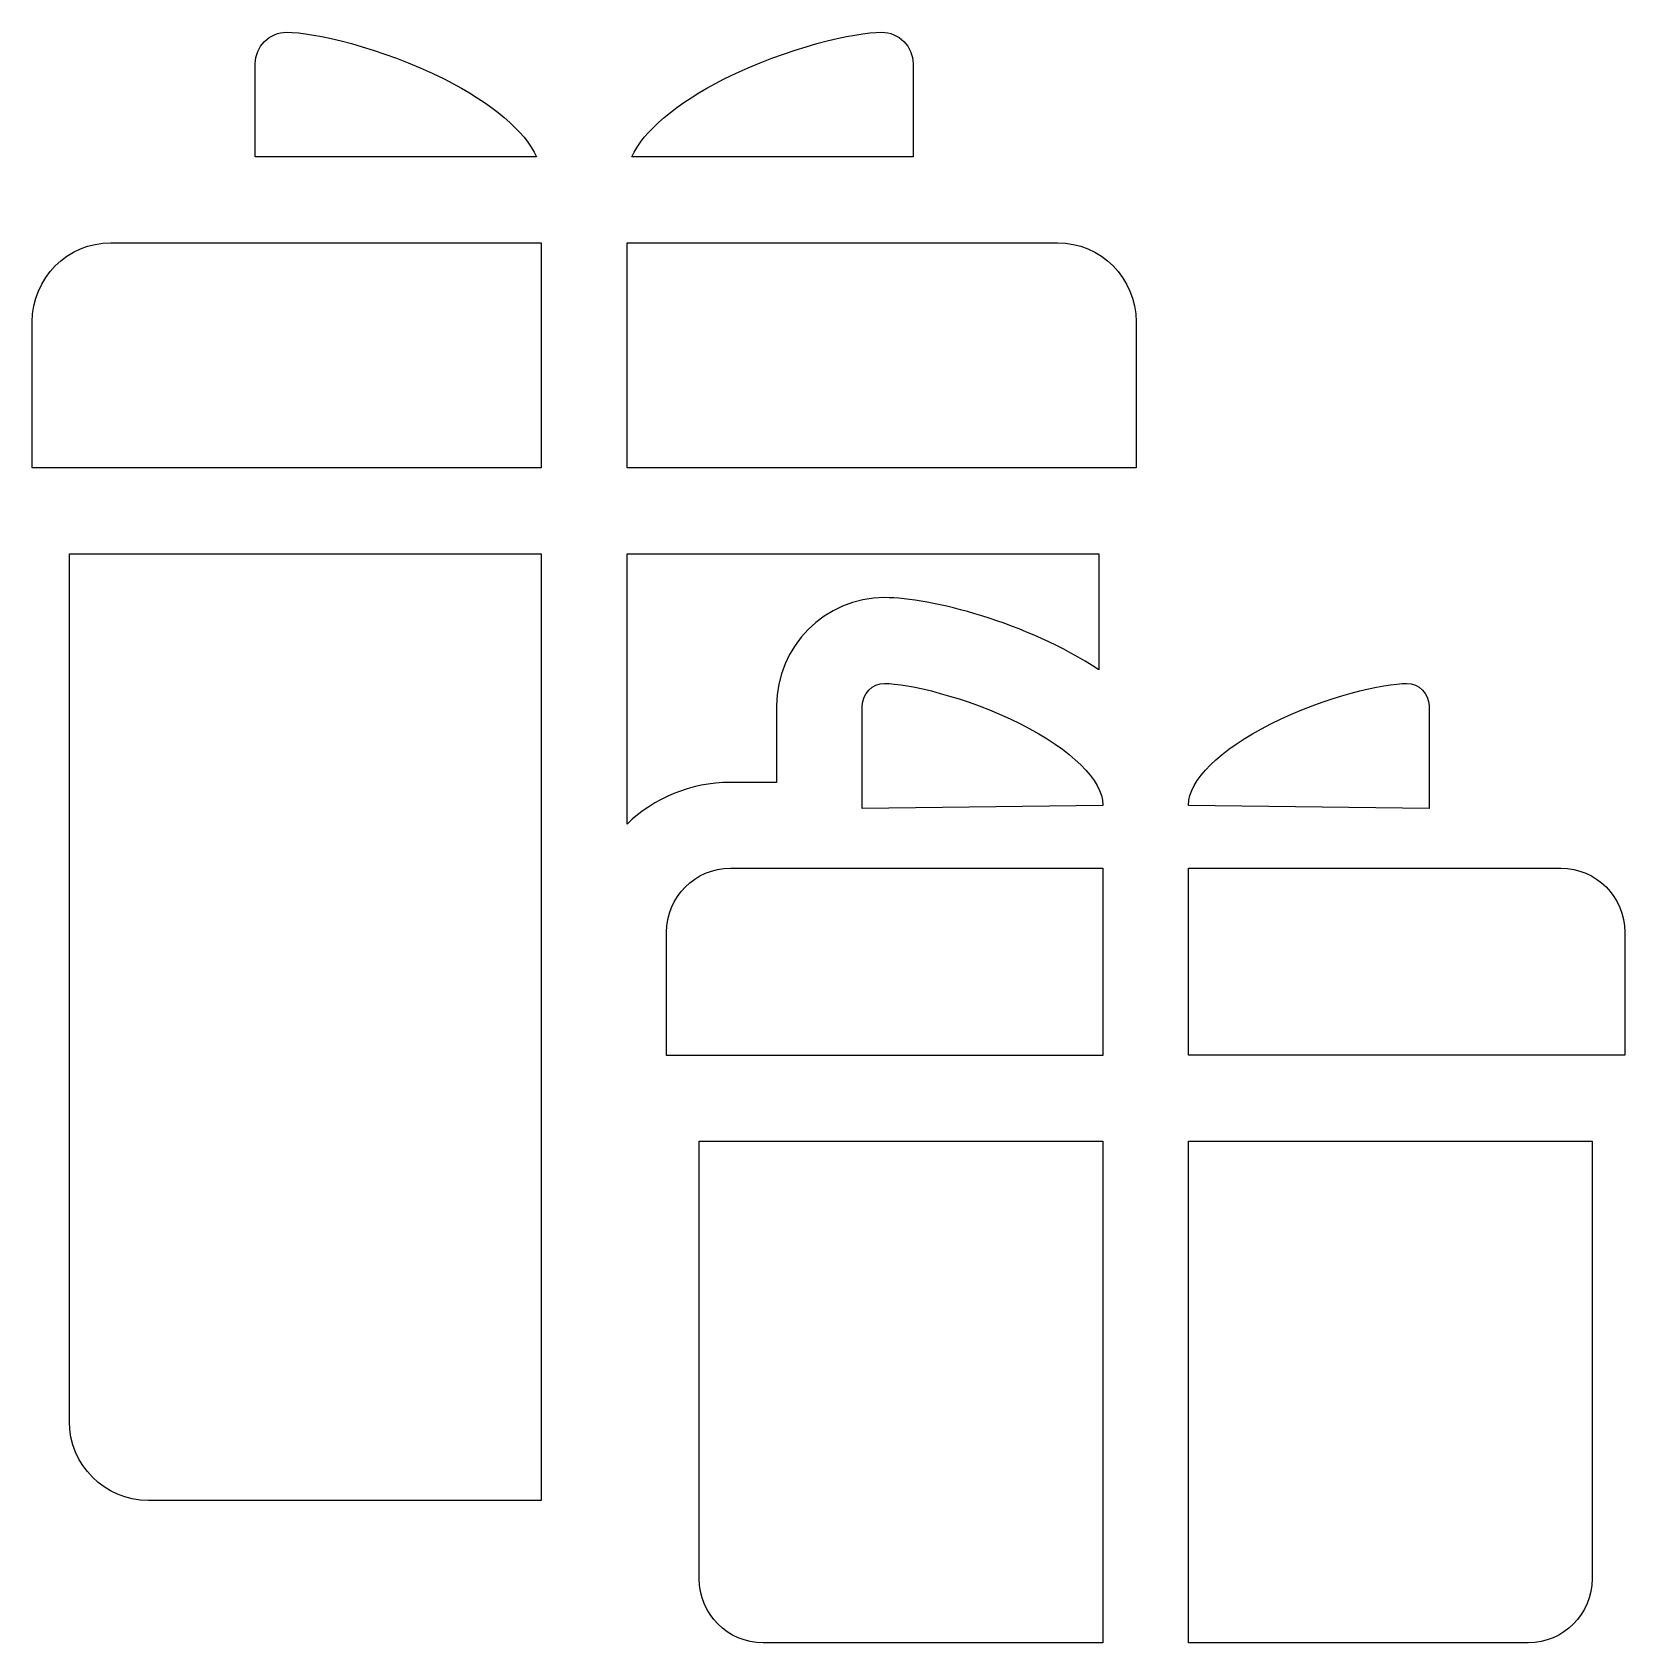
# Model space of a CAD drawing. Header units: centimetres. Extents: x -10.7 to 10.7, y -10.8 to 10.8.
import ezdxf

# ---------------------------------------------------------------- set-up
doc = ezdxf.new("R2010")
doc.units = ezdxf.units.CM
doc.header["$MEASUREMENT"] = 0
doc.layers.add('Layer 1', color=7, linetype='Continuous')

msp = doc.modelspace()

# ---------------------------------------------------------------- linework, layer by layer
at = {"layer": 'Layer 1'}
for points, knots in [([(-5.15485, 10.16787), (-6.00558, 10.59567), (-6.91672, 10.795), (-7.26456, 10.795), (-7.26456, 10.795), (-7.49732, 10.795), (-7.68676, 10.60498), (-7.68676, 10.37141), (-7.68676, 10.37141), (-7.68676, 10.37141), (-7.68676, 9.12282), (-7.68676, 9.12282), (-7.68676, 9.12282), (-7.68676, 9.12282), (-3.91418, 9.12289), (-3.91418, 9.12289), (-3.91418, 9.12289), (-4.06932, 9.46805), (-4.50838, 9.84271), (-5.15485, 10.16787)], [0, 0, 0, 0, 0.16666667, 0.16666667, 0.16666667, 0.16666667, 0.33333333, 0.33333333, 0.33333333, 0.33333333, 0.5, 0.5, 0.5, 0.5, 0.66666667, 0.66666667, 0.66666667, 0.66666667, 1, 1, 1, 1]), ([(1.13409, 10.37141), (1.13409, 10.60497), (0.94472, 10.795), (0.71203, 10.795), (0.71203, 10.795), (0.36412, 10.795), (-0.54695, 10.59567), (-1.39754, 10.16787), (-1.39754, 10.16787), (-2.044, 9.84271), (-2.48293, 9.46812), (-2.63806, 9.12283), (-2.63806, 9.12283), (-2.63806, 9.12283), (1.13416, 9.1229), (1.13416, 9.1229), (1.13416, 9.1229), (1.13416, 9.1229), (1.13417, 10.37141), (1.13417, 10.37141), (1.13417, 10.37141), (1.13417, 10.37141), (1.13409, 10.37141), (1.13409, 10.37141)], [0, 0, 0, 0, 0.14285714, 0.14285714, 0.14285714, 0.14285714, 0.28571429, 0.28571429, 0.28571429, 0.28571429, 0.42857143, 0.42857143, 0.42857143, 0.42857143, 0.57142857, 0.57142857, 0.57142857, 0.57142857, 0.71428571, 0.71428571, 0.71428571, 0.71428571, 1, 1, 1, 1]), ([(-10.67818, 6.91374), (-10.67818, 6.91374), (-10.67818, 4.95407), (-10.67818, 4.95407), (-10.67818, 4.95407), (-10.67818, 4.95407), (-3.85109, 4.95407), (-3.85109, 4.95407), (-3.85109, 4.95407), (-3.85109, 4.95407), (-3.85109, 7.97289), (-3.85109, 7.97289), (-3.85109, 7.97289), (-3.85109, 7.97289), (-9.62151, 7.97282), (-9.62151, 7.97282), (-9.62151, 7.97282), (-10.20422, 7.97282), (-10.67818, 7.49769), (-10.67818, 6.91374)], [0, 0, 0, 0, 0.16666667, 0.16666667, 0.16666667, 0.16666667, 0.33333333, 0.33333333, 0.33333333, 0.33333333, 0.5, 0.5, 0.5, 0.5, 0.66666667, 0.66666667, 0.66666667, 0.66666667, 1, 1, 1, 1]), ([(3.06883, 7.97296), (3.06883, 7.97296), (-2.70115, 7.97289), (-2.70115, 7.97289), (-2.70115, 7.97289), (-2.70115, 7.97289), (-2.70115, 4.95407), (-2.70115, 4.95407), (-2.70115, 4.95407), (-2.70115, 4.95407), (4.12536, 4.95407), (4.12536, 4.95407), (4.12536, 4.95407), (4.12536, 4.95407), (4.12536, 6.91374), (4.12536, 6.91374), (4.12536, 6.91374), (4.12536, 7.49776), (3.65147, 7.97296), (3.06883, 7.97296)], [0, 0, 0, 0, 0.16666667, 0.16666667, 0.16666667, 0.16666667, 0.33333333, 0.33333333, 0.33333333, 0.33333333, 0.5, 0.5, 0.5, 0.5, 0.66666667, 0.66666667, 0.66666667, 0.66666667, 1, 1, 1, 1]), ([(-10.17943, -7.82699), (-10.17943, -8.41137), (-9.70547, -8.88672), (-9.12276, -8.88672), (-9.12276, -8.88672), (-9.12276, -8.88672), (-3.85109, -8.88672), (-3.85109, -8.88672), (-3.85109, -8.88672), (-3.85109, -8.88672), (-3.85109, 3.80413), (-3.85109, 3.80413), (-3.85109, 3.80413), (-3.85109, 3.80413), (-10.17943, 3.80413), (-10.17943, 3.80413), (-10.17943, 3.80413), (-10.17943, 3.80413), (-10.17943, -7.82699), (-10.17943, -7.82699)], [0, 0, 0, 0, 0.16666667, 0.16666667, 0.16666667, 0.16666667, 0.33333333, 0.33333333, 0.33333333, 0.33333333, 0.5, 0.5, 0.5, 0.5, 0.66666667, 0.66666667, 0.66666667, 0.66666667, 1, 1, 1, 1]), ([(-0.69706, 0.73813), (-0.69706, 0.73813), (-0.69706, 1.76362), (-0.69706, 1.76362), (-0.69706, 1.76362), (-0.69706, 2.56398), (-0.0466, 3.21509), (0.75296, 3.21509), (0.75296, 3.21509), (1.367, 3.21509), (2.66088, 2.88601), (3.62683, 2.24652), (3.62683, 2.24652), (3.62683, 2.24652), (3.62683, 3.80413), (3.62683, 3.80413), (3.62683, 3.80413), (3.62683, 3.80413), (-2.70115, 3.80413), (-2.70115, 3.80413), (-2.70115, 3.80413), (-2.70115, 3.80413), (-2.70115, 0.18043), (-2.70115, 0.18043), (-2.70115, 0.18043), (-2.34066, 0.52551), (-1.8526, 0.73821), (-1.31561, 0.73821), (-1.31561, 0.73821), (-1.31561, 0.73821), (-0.69706, 0.7382), (-0.69706, 0.7382), (-0.69706, 0.7382), (-0.69706, 0.7382), (-0.69706, 0.73813), (-0.69706, 0.73813)], [0, 0, 0, 0, 0.1, 0.1, 0.1, 0.1, 0.2, 0.2, 0.2, 0.2, 0.3, 0.3, 0.3, 0.3, 0.4, 0.4, 0.4, 0.4, 0.5, 0.5, 0.5, 0.5, 0.6, 0.6, 0.6, 0.6, 0.7, 0.7, 0.7, 0.7, 0.8, 0.8, 0.8, 0.8, 1, 1, 1, 1]), ([(2.57263, 1.52213), (1.83624, 1.89258), (1.05152, 2.06508), (0.75296, 2.06508), (0.75296, 2.06508), (0.58751, 2.06508), (0.45288, 1.92987), (0.45288, 1.76355), (0.45288, 1.76355), (0.45288, 1.76355), (0.45288, 0.3895), (0.45288, 0.3895), (0.45288, 0.3895), (0.45288, 0.3895), (3.67837, 0.42854), (3.67837, 0.42854), (3.67837, 0.42854), (3.67837, 0.43087), (3.67801, 0.43312), (3.67801, 0.43552), (3.67801, 0.43552), (3.67801, 0.76779), (3.26474, 1.174), (2.57263, 1.52213)], [0, 0, 0, 0, 0.14285714, 0.14285714, 0.14285714, 0.14285714, 0.28571429, 0.28571429, 0.28571429, 0.28571429, 0.42857143, 0.42857143, 0.42857143, 0.42857143, 0.57142857, 0.57142857, 0.57142857, 0.57142857, 0.71428571, 0.71428571, 0.71428571, 0.71428571, 1, 1, 1, 1]), ([(8.05292, 1.76362), (8.05292, 1.92987), (7.91822, 2.06515), (7.75277, 2.06515), (7.75277, 2.06515), (7.45422, 2.06515), (6.66942, 1.89258), (5.93318, 1.52227), (5.93318, 1.52227), (5.24114, 1.17414), (4.82795, 0.76786), (4.82795, 0.43557), (4.82795, 0.43557), (4.82795, 0.43324), (4.82766, 0.43099), (4.82759, 0.42859), (4.82759, 0.42859), (4.82759, 0.42859), (8.05293, 0.38955), (8.05293, 0.38955), (8.05293, 0.38955), (8.05293, 0.38955), (8.05292, 1.76362), (8.05292, 1.76362)], [0, 0, 0, 0, 0.14285714, 0.14285714, 0.14285714, 0.14285714, 0.28571429, 0.28571429, 0.28571429, 0.28571429, 0.42857143, 0.42857143, 0.42857143, 0.42857143, 0.57142857, 0.57142857, 0.57142857, 0.57142857, 0.71428571, 0.71428571, 0.71428571, 0.71428571, 1, 1, 1, 1]), ([(-2.1723, -1.27054), (-2.1723, -1.27054), (-2.1723, -2.9201), (-2.1723, -2.9201), (-2.1723, -2.9201), (-2.1723, -2.9201), (3.67801, -2.9201), (3.67801, -2.9201), (3.67801, -2.9201), (3.67801, -2.9201), (3.67801, -0.41181), (3.67801, -0.41181), (3.67801, -0.41181), (3.67801, -0.41181), (-1.3156, -0.41188), (-1.3156, -0.41188), (-1.3156, -0.41188), (-1.78797, -0.41181), (-2.1723, -0.79701), (-2.1723, -1.27054)], [0, 0, 0, 0, 0.16666667, 0.16666667, 0.16666667, 0.16666667, 0.33333333, 0.33333333, 0.33333333, 0.33333333, 0.5, 0.5, 0.5, 0.5, 0.66666667, 0.66666667, 0.66666667, 0.66666667, 1, 1, 1, 1]), ([(9.82149, -0.41166), (9.82149, -0.41166), (4.82795, -0.41173), (4.82795, -0.41173), (4.82795, -0.41173), (4.82795, -0.41173), (4.82795, -2.92002), (4.82795, -2.92002), (4.82795, -2.92002), (4.82795, -2.92002), (10.67818, -2.92003), (10.67818, -2.92003), (10.67818, -2.92003), (10.67818, -2.92003), (10.67818, -1.27047), (10.67818, -1.27047), (10.67818, -1.27047), (10.67818, -0.79694), (10.29392, -0.41166), (9.82149, -0.41166)], [0, 0, 0, 0, 0.16666667, 0.16666667, 0.16666667, 0.16666667, 0.33333333, 0.33333333, 0.33333333, 0.33333333, 0.5, 0.5, 0.5, 0.5, 0.66666667, 0.66666667, 0.66666667, 0.66666667, 1, 1, 1, 1]), ([(-1.73491, -9.93569), (-1.73491, -10.40951), (-1.35043, -10.795), (-0.87793, -10.795), (-0.87793, -10.795), (-0.87793, -10.795), (3.67793, -10.795), (3.67793, -10.795), (3.67793, -10.795), (3.67793, -10.795), (3.67793, -4.07004), (3.67793, -4.07004), (3.67793, -4.07004), (3.67793, -4.07004), (-1.73498, -4.07004), (-1.73498, -4.07004), (-1.73498, -4.07004), (-1.73498, -4.07004), (-1.73498, -9.93569), (-1.73498, -9.93569), (-1.73498, -9.93569), (-1.73498, -9.93569), (-1.73491, -9.93569), (-1.73491, -9.93569)], [0, 0, 0, 0, 0.14285714, 0.14285714, 0.14285714, 0.14285714, 0.28571429, 0.28571429, 0.28571429, 0.28571429, 0.42857143, 0.42857143, 0.42857143, 0.42857143, 0.57142857, 0.57142857, 0.57142857, 0.57142857, 0.71428571, 0.71428571, 0.71428571, 0.71428571, 1, 1, 1, 1]), ([(4.82795, -10.795), (4.82795, -10.795), (9.38394, -10.795), (9.38394, -10.795), (9.38394, -10.795), (9.85616, -10.795), (10.24042, -10.40951), (10.24042, -9.93569), (10.24042, -9.93569), (10.24042, -9.93569), (10.24042, -4.07004), (10.24042, -4.07004), (10.24042, -4.07004), (10.24042, -4.07004), (4.82802, -4.07004), (4.82802, -4.07004), (4.82802, -4.07004), (4.82802, -4.07004), (4.82802, -10.795), (4.82802, -10.795), (4.82802, -10.795), (4.82802, -10.795), (4.82795, -10.795), (4.82795, -10.795)], [0, 0, 0, 0, 0.14285714, 0.14285714, 0.14285714, 0.14285714, 0.28571429, 0.28571429, 0.28571429, 0.28571429, 0.42857143, 0.42857143, 0.42857143, 0.42857143, 0.57142857, 0.57142857, 0.57142857, 0.57142857, 0.71428571, 0.71428571, 0.71428571, 0.71428571, 1, 1, 1, 1])]:
    msp.add_open_spline(points, degree=3, knots=knots, dxfattribs=at)

doc.saveas('drawing.dxf')
